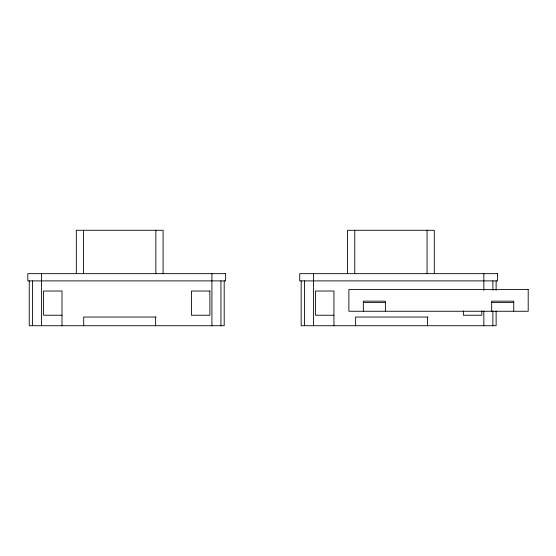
<?xml version="1.0" encoding="UTF-8"?>
<svg xmlns="http://www.w3.org/2000/svg" width="556" height="556" viewBox="0 0 556 556"><rect width="100%" height="100%" fill="white"/><g stroke="black" fill="none" stroke-linecap="round" stroke-linejoin="round"><path stroke-width="0.83" d="M363.332 302.582L385.384 302.582M491.685 302.582L513.737 302.582M62.001 315.238L43.563 315.238L43.563 291.017L62.001 291.017L62.001 325.726M333.934 315.238L315.495 315.238L315.495 291.017L333.934 291.017L333.934 325.726M156.007 317.045L83.699 317.045L83.699 325.726M427.939 317.045L355.631 317.045L355.631 325.726M513.737 311.263L513.737 301.137L491.685 301.137L491.685 311.263M496.126 280.891L496.126 290.378M496.126 311.068L496.126 325.726L301.178 325.726L301.178 280.891M492.873 280.891L492.873 290.378M492.873 311.068L492.873 325.726M483.838 273.663L483.838 290.378M483.838 311.068L483.838 325.726M481.809 310.915L481.809 315.238L463.37 315.238L463.37 310.915M434.305 273.663L434.305 230.274L347.528 230.274L347.528 273.663M427.578 317.045L427.578 325.726M427.071 230.274L427.071 273.663M385.384 311.263L385.384 301.137L363.332 301.137L363.332 311.263M354.763 230.274L354.763 273.663M313.473 273.663L313.473 325.726M304.431 280.891L304.431 325.726M224.193 280.891L224.193 325.726L29.246 325.726L29.246 280.891M220.94 280.891L220.94 325.726M211.905 273.663L211.905 325.726M163.096 273.663L163.096 230.274L76.318 230.274L76.318 273.663M155.861 230.274L155.861 273.663M155.645 317.045L155.645 325.726M83.553 230.274L83.553 273.663M41.54 273.663L41.54 325.726M32.498 280.891L32.498 325.726M225.639 273.663L27.8 273.663L27.8 280.891L225.639 280.891L225.639 273.663M497.571 273.663L299.733 273.663L299.733 280.891L497.571 280.891L497.571 273.663M528.2 289.572L348.869 289.572L348.869 311.263L528.2 311.263L528.2 289.572M209.876 291.017L191.438 291.017L191.438 315.238L209.876 315.238L209.876 291.017"/></g></svg>
